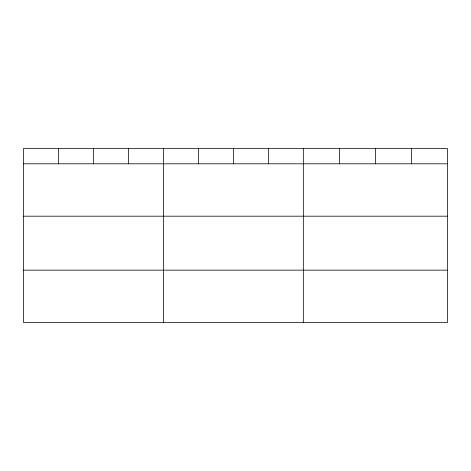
<?xml version="1.0" encoding="UTF-8"?>
<svg xmlns="http://www.w3.org/2000/svg" width="471" height="471" viewBox="0 0 471 471"><rect width="100%" height="100%" fill="white"/><g stroke="black" fill="none" stroke-linecap="round" stroke-linejoin="round"><path stroke-width="0.71" d="M447.45 216.189L447.45 148.453L23.55 148.453L23.55 322.547L447.45 322.547L447.45 216.189L23.55 216.189M23.55 163.802L447.45 163.802M23.55 270.16L447.45 270.16M411.418 148.453L411.418 163.802M375.387 148.453L375.387 163.802M339.356 148.453L339.356 163.802M303.324 148.453L303.324 322.547M268.352 148.453L268.352 163.802M233.38 148.453L233.38 163.802M198.409 148.453L198.409 163.802M163.437 148.453L163.437 322.547M128.465 148.453L128.465 163.802M93.494 148.453L93.494 163.802M58.522 148.453L58.522 163.802"/></g></svg>
